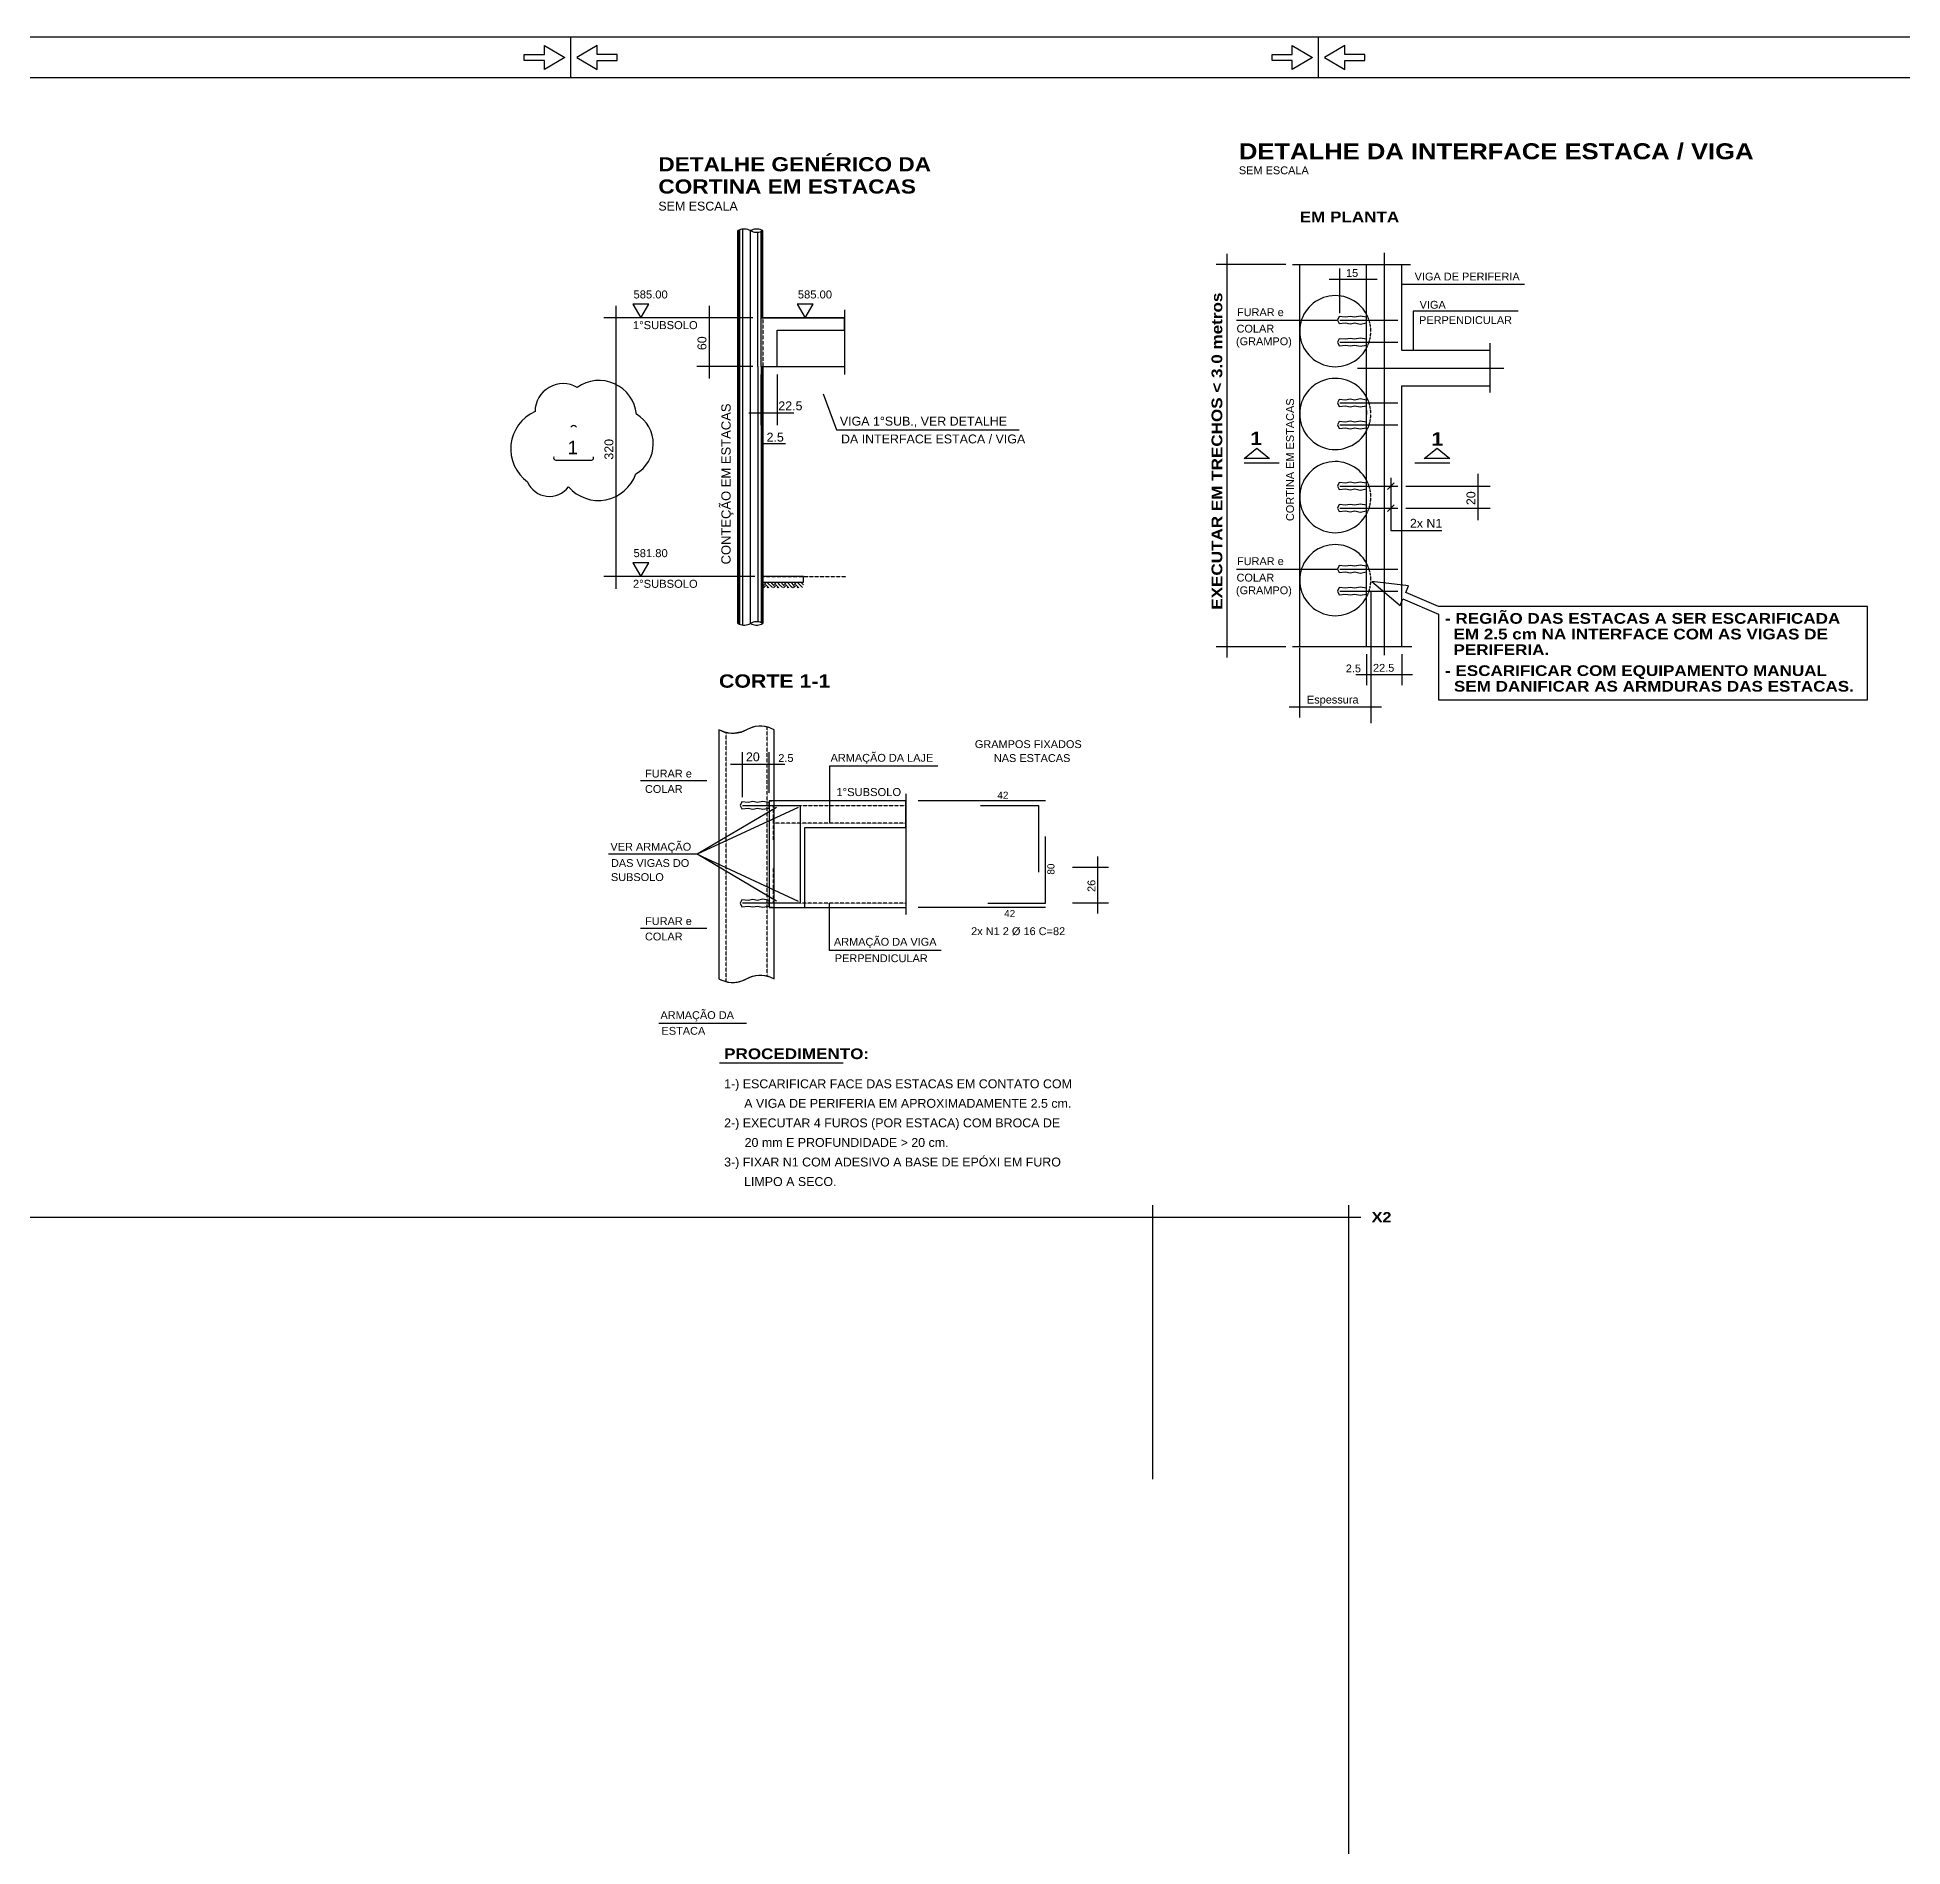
# Model space of a CAD drawing. Extents: x 0 to 13080, y 0 to 6750.
# Drawn here: x 6540 to 10002, y 3393 to 6750 of the extents above; entities that cross this region are included whole.
import ezdxf

# ---------------------------------------------------------------- set-up
doc = ezdxf.new("R2010")
doc.units = 0
doc.header["$MEASUREMENT"] = 0
for name, pattern in [('ESTILO_TQS_0002', [0.4, 0.1, -0.3]), ('ESTILO_TQS_0006', [0.3, 0.2, -0.1]), ('ESTILO_TQS_0007', [2.1, 1.5, -0.2, 0.2, -0.2])]:
    doc.linetypes.add(name, pattern=pattern)
for name, color, linetype in [('MTH-179', 1, 'CONTINUOUS'), ('MTH-18', 1, 'CONTINUOUS'), ('MTH-201', 4, 'CONTINUOUS'), ('MTH-224', 4, 'CONTINUOUS'), ('MTH-230', 1, 'CONTINUOUS'), ('MTH-40', 1, 'CONTINUOUS'), ('MTH-COTAS7', 31, 'CONTINUOUS'), ('MTH-EIXO-214', 4, 'CONTINUOUS'), ('MTH-EIXO-215', 1, 'CONTINUOUS'), ('MTH-EIXO-217', 8, 'CONTINUOUS'), ('MTH-FACE-VIGA', 7, 'CONTINUOUS'), ('MTH-LINHA-CORTE', 5, 'CONTINUOUS'), ('MTH-LINHA-SEÇÃO', 16, 'CONTINUOUS'), ('MTH-LINHAS-GERAIS', 7, 'CONTINUOUS'), ('MTH-MARGEM', 5, 'CONTINUOUS'), ('MTH-SOMBRA21', 150, 'CONTINUOUS'), ('MTH-SOMBRA41', 88, 'CONTINUOUS'), ('MTH-TIT2-PILAR', 5, 'CONTINUOUS'), ('MTH-TXT', 4, 'CONTINUOUS'), ('MTH-TXT-NEGRITO', 5, 'CONTINUOUS'), ('MTH-TXT-NOTAS', 3, 'CONTINUOUS'), ('MTH-VIGA-INVERTIDA', 7, 'ESTILO_TQS_0002')]:
    doc.layers.add(name, color=color, linetype=linetype)
doc.styles.add('TQS_ARIAL', font='arial.ttf')
doc.styles.add('TQS_ARIAL_BLACK', font='ariblk.ttf')

msp = doc.modelspace()

# ---------------------------------------------------------------- linework, layer by layer
at = {"layer": 'MTH-179', "linetype": 'Continuous'}
for p, q in [((13080.004952, 6750.003475), (0.004952, 6750.003475)), ((7530.004952, 6675.003475), (7530.004952, 6750.003475)), ((8917.504952, 6675.003475), (8917.504952, 6750.003475))]:
    msp.add_line(p, q, dxfattribs=at)
for points in [[(7518.753853, 6712.503475), (7481.253853, 6690.003475), (7481.253853, 6706.878475), (7443.753853, 6706.878475), (7443.753853, 6718.128475), (7481.253853, 6718.128475), (7481.253853, 6735.003475), (7518.753853, 6712.503475)], [(7541.253853, 6712.503475), (7578.753853, 6690.003475), (7578.753853, 6706.878475), (7616.253853, 6706.878475), (7616.253853, 6718.128475), (7578.753853, 6718.128475), (7578.753853, 6735.003475), (7541.253853, 6712.503475)], [(8906.253853, 6712.503475), (8868.753853, 6690.003475), (8868.753853, 6706.878475), (8831.253853, 6706.878475), (8831.253853, 6718.128475), (8868.753853, 6718.128475), (8868.753853, 6735.003475), (8906.253853, 6712.503475)], [(8928.753853, 6712.503475), (8966.253853, 6690.003475), (8966.253853, 6706.878475), (9003.753853, 6706.878475), (9003.753853, 6718.128475), (8966.253853, 6718.128475), (8966.253853, 6735.003475), (8928.753853, 6712.503475)]]:
    msp.add_lwpolyline(points, dxfattribs=at)
at = {"layer": 'MTH-18', "linetype": 'Continuous'}
msp.add_line((8882.636454, 5618.827562), (8882.636454, 6328.732704), dxfattribs=at)
for centre in [(8948.636377, 6204.780133), (8948.636377, 6051.155892), (8948.636377, 5896.818181), (8948.636377, 5742.780133)]:
    msp.add_arc(centre, 66, 28.955024, 331.044976, dxfattribs=at)
at = {"layer": 'MTH-201', "linetype": 'ESTILO_TQS_0006'}
for p, q in [((7886.569875, 5749.399446), (8040.471945, 5749.399446)), ((7894.107458, 5008.711727), (7894.107458, 5470.712081)), ((7818.207458, 4997.395987), (7818.207458, 5459.396342)), ((7906.317458, 5324.804034), (8151.884466, 5324.804034)), ((7906.317458, 5258.804034), (7906.317458, 5324.804034)), ((8151.884466, 5291.804034), (7906.317458, 5291.804034)), ((7906.317458, 5143.304034), (7906.317458, 5209.304034)), ((8151.884466, 5143.304034), (7906.317458, 5143.304034))]:
    msp.add_line(p, q, dxfattribs=at)
at = {"layer": 'MTH-224', "linetype": 'Continuous'}
for p, q in [((8844.334344, 5960.107312), (8779.350744, 5960.107312)), ((9161.324866, 5960.107312), (9096.341266, 5960.107312))]:
    msp.add_line(p, q, dxfattribs=at)
for points in [[(7645.354084, 6254.899446), (7660.077229, 6229.399446), (7674.798909, 6254.899446), (7645.354084, 6254.899446)], [(7950.281657, 6254.899446), (7965.004801, 6229.399446), (7979.726481, 6254.899446), (7950.281657, 6254.899446)], [(7645.354084, 5774.899446), (7660.077229, 5749.399446), (7674.798909, 5774.899446), (7645.354084, 5774.899446)], [(7848.567458, 5324.804034), (7955.817458, 5324.804034), (7955.817458, 5143.304034), (7848.567458, 5143.304034)]]:
    msp.add_lwpolyline(points, dxfattribs=at)
at = {"layer": 'MTH-230', "linetype": 'Continuous'}
for p, q in [((7841.492511, 5661.717045), (7841.492511, 6391.956537)), ((7843.528183, 5660.839332), (7843.528183, 6392.834812)), ((7849.294949, 5659.485461), (7849.294949, 6394.195135)), ((7863.319875, 5662.450419), (7863.319875, 6391.242227)), ((7877.345126, 6139.399446), (7877.345126, 6388.289194)), ((7883.112216, 6229.399446), (7883.112216, 6389.649715)), ((7885.14724, 6229.399446), (7885.14724, 6390.527754)), ((7877.345126, 6139.399446), (7877.345126, 5665.41554)), ((7883.112216, 6139.399446), (7883.112216, 5664.061345)), ((7885.14724, 6139.399446), (7885.14724, 5663.183956))]:
    msp.add_line(p, q, dxfattribs=at)
msp.add_lwpolyline([(7998.387327, 6088.43603), (8022.796761, 6021.880788), (8362.346569, 6021.880788)], dxfattribs=at)
for centre, radius, start, end in [((7515.718599, 6055.207505), 52.125, 59.758186, 179.758186), ((7582.545212, 6043.734647), 69.5625, 5.680977, 125.680977), ((7494.319062, 5986.188511), 75.75, 113.929393, 233.929393), ((7619.203795, 5995.596027), 63.9375, 299.38394, 59.38394), ((7490.388808, 5942.396456), 44.25, 203.205829, 323.205829), ((7581.274075, 5963.90128), 73.34504, 220.885555, 340.885555)]:
    msp.add_arc(centre, radius, start, end, dxfattribs=at)
at = {"layer": 'MTH-40', "linetype": 'Continuous'}
for p, q in [((7886.569875, 5734.723435), (7888.963889, 5732.329421)), ((7887.354108, 5728.399446), (7891.284083, 5732.329421)), ((7888.963889, 5734.649615), (7892.397809, 5738.083535)), ((7891.284083, 5734.649615), (7897.534252, 5728.399446)), ((7892.397809, 5738.083535), (7893.21372, 5738.899446)), ((7894.314691, 5728.399446), (7894.764374, 5728.84913)), ((7894.764374, 5738.129906), (7895.203549, 5737.690732)), ((7895.203549, 5737.690732), (7904.045151, 5728.84913)), ((7900.955417, 5738.899446), (7903.297249, 5736.557614)), ((7903.297249, 5736.557614), (7907.525442, 5732.329421)), ((7904.045151, 5738.129906), (7904.814691, 5738.899446)), ((7905.915661, 5728.399446), (7909.845636, 5732.329421)), ((7907.525442, 5734.649615), (7908.679873, 5735.804046)), ((7908.679873, 5735.804046), (7911.775273, 5738.899446)), ((7909.845636, 5734.649615), (7916.095805, 5728.399446)), ((7912.876244, 5728.399446), (7913.325927, 5728.84913)), ((7913.325927, 5738.129906), (7916.78675, 5734.669084)), ((7916.78675, 5734.669084), (7922.606704, 5728.84913)), ((7919.51697, 5738.899446), (7924.88045, 5733.535966)), ((7922.606704, 5738.129906), (7923.376244, 5738.899446)), ((7924.477214, 5728.399446), (7928.407189, 5732.329421)), ((7924.88045, 5733.535966), (7926.086995, 5732.329421)), ((7926.086995, 5734.649615), (7930.336826, 5738.899446)), ((7928.407189, 5734.649615), (7930.27625, 5732.780554)), ((7930.27625, 5732.780554), (7934.657358, 5728.399446)), ((7931.437797, 5728.399446), (7931.88748, 5728.84913)), ((7931.88748, 5738.129906), (7938.369951, 5731.647436)), ((7938.078523, 5738.899446), (7944.648548, 5732.329421)), ((7938.369951, 5731.647436), (7941.168257, 5728.84913)), ((7941.168257, 5738.129906), (7941.937797, 5738.899446)), ((7943.038767, 5728.399446), (7945.314518, 5730.675196)), ((7944.648548, 5734.649615), (7948.898379, 5738.899446)), ((7945.314518, 5730.675196), (7946.968742, 5732.329421)), ((7946.968742, 5734.649615), (7951.859452, 5729.758905)), ((7949.99935, 5728.399446), (7950.449033, 5728.84913)), ((7950.449033, 5738.129906), (7959.72981, 5728.84913)), ((7951.859452, 5729.758905), (7953.218911, 5728.399446)), ((7956.640076, 5738.899446), (7961.569875, 5733.969647)), ((7959.72981, 5738.129906), (7960.49935, 5738.899446))]:
    msp.add_line(p, q, dxfattribs=at)
for points in [[(7961.569875, 5738.899446), (7961.569875, 5749.399446), (7886.569875, 5749.399446), (7886.569875, 5738.899446), (7961.569875, 5738.899446)], [(9140.082453, 5679.442961), (9140.082453, 5520.532445), (9936.221199, 5520.532445), (9936.221199, 5693.828991), (9140.082453, 5693.828991), (9079.523782, 5720.071082), (9084.772211, 5732.182841), (9016.340914, 5740.257333), (9069.026958, 5695.847641), (9074.275371, 5707.959363), (9140.082453, 5679.442961)]]:
    msp.add_lwpolyline(points, dxfattribs=at)
at = {"layer": 'MTH-COTAS7', "linetype": 'Continuous'}
for p, q in [((8747.561259, 6348.532704), (8747.561259, 5599.027562)), ((8856.743147, 6328.732704), (8727.761259, 6328.732704)), ((8937.086377, 6301.017461), (9026.186377, 6301.017461)), ((8956.886377, 6238.440133), (8956.886377, 6320.817461)), ((9299.991893, 6291.608253), (9072.386377, 6291.608253)), ((7613.971638, 5726.899446), (7613.971638, 6251.899446)), ((7786.57828, 6251.899446), (7786.57828, 6116.899446)), ((9288.039636, 6241.714642), (9093.461503, 6241.714642)), ((9093.461503, 6241.714642), (9093.461503, 6169.327533)), ((7694.64184, 6229.399446), (7591.471638, 6229.399446)), ((7841.569875, 6229.399446), (7630.286551, 6229.399446)), ((7841.569875, 6229.399446), (7630.286551, 6229.399446)), ((7867.819875, 6229.399446), (7764.07828, 6229.399446)), ((8765.293273, 6225.240133), (8952.644772, 6225.240133)), ((7867.819875, 6139.399446), (7764.07828, 6139.399446)), ((7882.819875, 6124.399446), (7882.819875, 6030.539932)), ((7912.819875, 6124.399446), (7912.819875, 6030.539932)), ((7860.319875, 6053.039932), (7909.069875, 6053.039932)), ((7875.319875, 6053.039932), (7943.735278, 6053.039932)), ((7884.917015, 5995.397218), (7884.917015, 6053.039932)), ((9006.386377, 6057.589216), (9006.386377, 6050.217461)), ((7928.151888, 5995.397218), (7884.917015, 5995.397218)), ((9058.0292, 5923.556482), (9045.722899, 5911.250181)), ((9051.750899, 5932.739579), (9051.750899, 5835.071053)), ((9213.620673, 5853.858181), (9213.620673, 5939.778181)), ((9079.466377, 5917.278181), (9236.120673, 5917.278181)), ((9058.0292, 5882.636482), (9045.722899, 5870.330181)), ((9079.466377, 5876.358181), (9236.120673, 5876.358181)), ((9051.750899, 5835.071053), (9146.503946, 5835.071053)), ((7702.038708, 5749.399446), (7591.471638, 5749.399446)), ((7871.569875, 5749.399446), (7630.286551, 5749.399446)), ((8765.293273, 5763.240133), (8952.644772, 5763.240133)), ((9014.636377, 5720.305272), (9014.636377, 5477.553409)), ((8856.743147, 5618.827562), (8727.761259, 5618.827562)), ((8882.636454, 5487.943933), (8882.636454, 5616.863456)), ((9006.386377, 5605.627562), (9006.386377, 5547.905361)), ((9072.386377, 5605.627562), (9072.386377, 5547.905361)), ((8986.586377, 5567.705361), (9034.436454, 5567.705361)), ((8994.836377, 5567.705361), (9092.186377, 5567.705361)), ((9014.636377, 5568.121521), (9014.636377, 5547.905361)), ((8862.836454, 5507.743933), (9034.436454, 5507.743933)), ((7826.067458, 5401.016263), (7920.567458, 5401.016263)), ((7848.567458, 5339.804034), (7848.567458, 5423.516263)), ((7878.267458, 5401.016263), (7927.107458, 5401.016263)), ((7898.067458, 5348.054034), (7898.067458, 5423.516263)), ((7898.067458, 5402.836546), (7898.067458, 5420.816263)), ((7907.307458, 5403.496624), (7907.307458, 5420.816263)), ((7659.079779, 5370.909822), (7782.301939, 5370.909822)), ((8211.247504, 5397.287303), (8010.300911, 5397.287303)), ((8010.300911, 5397.287303), (8010.300911, 5291.804034)), ((8010.300911, 5328.308879), (8010.300911, 5324.804034)), ((7764.377535, 5234.054034), (7600.022028, 5234.054034)), ((8507.800578, 5124.388893), (8507.800578, 5229.988893)), ((8460.889365, 5210.188893), (8527.600578, 5210.188893)), ((8010.300911, 5055.621389), (8010.300911, 5143.304034)), ((8460.889365, 5144.188893), (8527.600578, 5144.188893)), ((7659.079779, 5097.198247), (7782.301939, 5097.198247)), ((8217.465555, 5055.621389), (8010.300911, 5055.621389)), ((7693.435357, 4920.576999), (7856.157458, 4920.576999)), ((8610.310867, 4074.547087), (8610.310867, 4583.235466)), ((8973.784341, 2493.235465), (8973.784341, 4583.235466)), ((8552.35502, 4560.735466), (8632.810867, 4560.735466)), ((8896.980512, 4560.735466), (8996.284341, 4560.735466))]:
    msp.add_line(p, q, dxfattribs=at)
for points in [[(7951.857458, 5320.844034), (7764.377535, 5234.054034), (7951.857458, 5147.264034)], [(7911.597458, 5320.844034), (7764.377535, 5234.054034)], [(7911.597458, 5147.264034), (7764.377535, 5234.054034)]]:
    msp.add_lwpolyline(points, dxfattribs=at)
at = {"layer": 'MTH-EIXO-214', "linetype": 'ESTILO_TQS_0007'}
msp.add_line((673.355745, 4560.735466), (8996.284341, 4560.735466), dxfattribs=at)
at = {"layer": 'MTH-EIXO-215', "linetype": 'Continuous'}
for p, q in [((8410.894273, 5333.054034), (8174.54086, 5333.054034)), ((8410.894273, 5135.054034), (8174.54086, 5135.054034))]:
    msp.add_line(p, q, dxfattribs=at)
at = {"layer": 'MTH-EIXO-217', "linetype": 'ESTILO_TQS_0007'}
for p, q in [((9039.386377, 6349.889386), (9039.386377, 5603.539983)), ((8869.436454, 6328.732704), (9088.457772, 6328.732704)), ((8037.815185, 6244.399446), (8037.815185, 6124.399446)), ((9235.683634, 6182.527533), (9235.683634, 6090.127533)), ((8989.977871, 6136.327533), (9261.363114, 6136.327533)), ((9090.628173, 5618.827562), (8869.436454, 5618.827562)), ((8151.884466, 5346.254034), (8151.884466, 5121.854034))]:
    msp.add_line(p, q, dxfattribs=at)
at = {"layer": 'MTH-FACE-VIGA', "linetype": 'Continuous'}
for p, q in [((7912.819875, 6139.399446), (8037.815185, 6139.399446)), ((7964.067458, 5135.054034), (8151.884466, 5135.054034))]:
    msp.add_line(p, q, dxfattribs=at)
msp.add_lwpolyline([(8151.884466, 5333.054034), (7907.307458, 5333.054034), (7907.307458, 5465.054034), (7901.991936, 5467.723586), (7896.40244, 5469.757993), (7890.614558, 5471.129744), (7884.706562, 5471.820288), (7878.758345, 5471.820286), (7872.850349, 5471.129739), (7867.062468, 5469.757986), (7861.472973, 5467.723575), (7856.157453, 5465.054021), (7850.841938, 5462.384834), (7845.252444, 5460.350427), (7839.464564, 5458.978676), (7833.556569, 5458.288132), (7827.608355, 5458.288133), (7821.70036, 5458.978678), (7815.912481, 5460.35043), (7810.322987, 5462.384838), (7805.007458, 5465.054034), (7805.007458, 5003.054034), (7810.322979, 5000.384482), (7815.912475, 4998.350075), (7821.700357, 4996.978324), (7827.608353, 4996.28778), (7833.55657, 4996.287782), (7839.464566, 4996.978329), (7845.252447, 4998.350083), (7850.841942, 5000.384493), (7856.157458, 5003.053683), (7861.472977, 5005.723234), (7867.062471, 5007.757641), (7872.850351, 5009.129392), (7878.758346, 5009.819936), (7884.70656, 5009.819936), (7890.614555, 5009.12939), (7896.402434, 5007.757638), (7901.991928, 5005.72323), (7907.307458, 5003.054034), (7907.307458, 5135.054034), (7964.067458, 5135.054034), (7964.067458, 5283.554034), (8151.884466, 5283.554034)], dxfattribs=at)
at = {"layer": 'MTH-LINHA-CORTE', "linetype": 'Continuous'}
for p, q in [((7882.819875, 6229.399446), (7882.819875, 6139.399446)), ((7882.819875, 6229.399446), (8037.815185, 6229.399446)), ((7912.819875, 6139.399446), (7912.819875, 6206.899446)), ((7912.819875, 6206.899446), (8037.815185, 6206.899446)), ((8956.886377, 6225.240133), (9064.466377, 6225.240133)), ((8956.886377, 6184.320133), (9064.466377, 6184.320133)), ((7882.819875, 6139.399446), (7912.819875, 6139.399446)), ((8956.886377, 6071.615892), (9064.466377, 6071.615892)), ((8956.886377, 6030.695892), (9064.466377, 6030.695892)), ((7502.198582, 5965.688264), (7568.413148, 5965.688264)), ((8826.870744, 5968.423312), (8779.350744, 5968.423312)), ((9161.324866, 5968.423312), (9113.804866, 5968.423312)), ((8956.886377, 5917.278181), (9064.466377, 5917.278181)), ((8956.886377, 5876.358181), (9064.466377, 5876.358181)), ((8956.886377, 5763.240133), (9064.466377, 5763.240133)), ((8956.886377, 5722.320133), (9064.466377, 5722.320133)), ((7806.010633, 4846.80925), (8035.193569, 4846.80925))]:
    msp.add_line(p, q, dxfattribs=at)
for points in [[(8290.444273, 5324.804034), (8397.694273, 5324.804034)], [(8290.444273, 5324.804034), (8397.694273, 5324.804034), (8397.694273, 5201.054034)], [(8303.644273, 5143.304034), (8410.894273, 5143.304034), (8410.894273, 5267.054034)]]:
    msp.add_lwpolyline(points, dxfattribs=at)
for centre, radius, start, end in [((7535.305867, 6023.594886), 5.999993, 29.744871, 150.255142), ((7502.198582, 5969.688264), 4, 150.255112, 270), ((7568.413148, 5969.688262), 3.999998, 270, 29.744886)]:
    msp.add_arc(centre, radius, start, end, dxfattribs=at)
at = {"layer": 'MTH-LINHA-SEÇÃO', "linetype": 'Continuous'}
for points in [[(9006.386377, 6230.520133), (8994.602732, 6232.524377), (8984.690765, 6230.520133), (8976.244105, 6232.232864), (8967.68263, 6230.520133), (8955.576257, 6231.74701), (8952.644772, 6225.240133), (8955.576257, 6218.733256), (8967.68263, 6219.960133), (8976.244105, 6218.247402), (8984.690765, 6219.960133), (8994.602732, 6217.955889), (9006.386377, 6219.960133), (9006.386377, 6230.520133)], [(9006.386377, 6189.600133), (8994.602732, 6191.604377), (8984.690765, 6189.600133), (8976.244105, 6191.312864), (8967.68263, 6189.600133), (8955.576257, 6190.82701), (8952.644772, 6184.320133), (8955.576257, 6177.813256), (8967.68263, 6179.040133), (8976.244105, 6177.327402), (8984.690765, 6179.040133), (8994.602732, 6177.035889), (9006.386377, 6179.040133), (9006.386377, 6189.600133)], [(9006.386377, 6076.895892), (8994.602732, 6078.900136), (8984.690765, 6076.895892), (8976.244105, 6078.608624), (8967.68263, 6076.895892), (8955.576257, 6078.122769), (8952.644772, 6071.615892), (8955.576257, 6065.109016), (8967.68263, 6066.335892), (8976.244105, 6064.623161), (8984.690765, 6066.335892), (8994.602732, 6064.331649), (9006.386377, 6066.335892), (9006.386377, 6076.895892)], [(9006.386377, 6035.975892), (8994.602732, 6037.980136), (8984.690765, 6035.975892), (8976.244105, 6037.688624), (8967.68263, 6035.975892), (8955.576257, 6037.202769), (8952.644772, 6030.695892), (8955.576257, 6024.189016), (8967.68263, 6025.415892), (8976.244105, 6023.703161), (8984.690765, 6025.415892), (8994.602732, 6023.411649), (9006.386377, 6025.415892), (9006.386377, 6035.975892)], [(8779.350744, 5968.423312), (8803.110744, 5987.431312), (8826.870744, 5968.423312), (8779.350744, 5968.423312)], [(9113.804866, 5968.423312), (9137.564866, 5987.431312), (9161.324866, 5968.423312), (9113.804866, 5968.423312)], [(9006.386377, 5922.558181), (8994.602732, 5924.562425), (8984.690765, 5922.558181), (8976.244105, 5924.270912), (8967.68263, 5922.558181), (8955.576257, 5923.785058), (8952.644772, 5917.278181), (8955.576257, 5910.771304), (8967.68263, 5911.998181), (8976.244105, 5910.28545), (8984.690765, 5911.998181), (8994.602732, 5909.993937), (9006.386377, 5911.998181), (9006.386377, 5922.558181)], [(9006.386377, 5881.638181), (8994.602732, 5883.642425), (8984.690765, 5881.638181), (8976.244105, 5883.350912), (8967.68263, 5881.638181), (8955.576257, 5882.865058), (8952.644772, 5876.358181), (8955.576257, 5869.851304), (8967.68263, 5871.078181), (8976.244105, 5869.36545), (8984.690765, 5871.078181), (8994.602732, 5869.073937), (9006.386377, 5871.078181), (9006.386377, 5881.638181)], [(9006.386377, 5768.520133), (8994.602732, 5770.524377), (8984.690765, 5768.520133), (8976.244105, 5770.232864), (8967.68263, 5768.520133), (8955.576257, 5769.74701), (8952.644772, 5763.240133), (8955.576257, 5756.733256), (8967.68263, 5757.960133), (8976.244105, 5756.247402), (8984.690765, 5757.960133), (8994.602732, 5755.955889), (9006.386377, 5757.960133), (9006.386377, 5768.520133)], [(9006.386377, 5727.600133), (8994.602732, 5729.604377), (8984.690765, 5727.600133), (8976.244105, 5729.312864), (8967.68263, 5727.600133), (8955.576257, 5728.82701), (8952.644772, 5722.320133), (8955.576257, 5715.813256), (8967.68263, 5717.040133), (8976.244105, 5715.327402), (8984.690765, 5717.040133), (8994.602732, 5715.035889), (9006.386377, 5717.040133), (9006.386377, 5727.600133)], [(7898.067458, 5330.084034), (7886.283812, 5332.088278), (7876.371845, 5330.084034), (7867.925185, 5331.796765), (7859.36371, 5330.084034), (7847.257337, 5331.310911), (7844.325852, 5324.804034), (7847.257337, 5318.297157), (7859.36371, 5319.524034), (7867.925185, 5317.811303), (7876.371845, 5319.524034), (7886.283812, 5317.51979), (7898.067458, 5319.524034), (7898.067458, 5330.084034)], [(7898.067458, 5148.584034), (7886.283812, 5150.588278), (7876.371845, 5148.584034), (7867.925185, 5150.296765), (7859.36371, 5148.584034), (7847.257337, 5149.810911), (7844.325852, 5143.304034), (7847.257337, 5136.797157), (7859.36371, 5138.024034), (7867.925185, 5136.311303), (7876.371845, 5138.024034), (7886.283812, 5136.01979), (7898.067458, 5138.024034), (7898.067458, 5148.584034)]]:
    msp.add_lwpolyline(points, dxfattribs=at)
at = {"layer": 'MTH-LINHAS-GERAIS', "linetype": 'Continuous'}
for p, q in [((7840.069875, 5662.450419), (7840.069875, 6391.242063)), ((7886.569875, 6229.399446), (7886.569875, 6391.242228)), ((7886.569875, 6139.399446), (7886.569875, 5662.450419))]:
    msp.add_line(p, q, dxfattribs=at)
for points in [[(7863.319875, 6391.242063), (7860.90373, 6392.455496), (7858.363051, 6393.380227), (7855.732197, 6394.003751), (7853.046744, 6394.317635), (7850.343011, 6394.317635), (7847.657559, 6394.003752), (7845.026704, 6393.380228), (7842.486025, 6392.455498), (7840.06988, 6391.242066)], [(7886.569875, 6391.242063), (7884.15373, 6392.455496), (7881.613051, 6393.380227), (7878.982197, 6394.003751), (7876.296744, 6394.317635), (7873.593011, 6394.317635), (7870.907559, 6394.003752), (7868.276704, 6393.380228), (7865.736025, 6392.455498), (7863.31988, 6391.242066)], [(7863.31988, 6391.242225), (7865.736026, 6390.028793), (7868.276706, 6389.104062), (7870.907561, 6388.480539), (7873.593014, 6388.166655), (7876.296749, 6388.166656), (7878.982202, 6388.480541), (7881.613057, 6389.104066), (7884.153736, 6390.028798), (7886.569882, 6391.242231)], [(7840.06988, 5662.450499), (7842.486026, 5661.237067), (7845.026706, 5660.312336), (7847.657561, 5659.688813), (7850.343014, 5659.374929), (7853.046749, 5659.37493), (7855.732202, 5659.688815), (7858.363057, 5660.31234), (7860.903736, 5661.237072), (7863.319882, 5662.450506)], [(7886.569875, 5662.450337), (7884.15373, 5663.66377), (7881.613051, 5664.588501), (7878.982197, 5665.212025), (7876.296744, 5665.525909), (7873.593011, 5665.525909), (7870.907559, 5665.212026), (7868.276704, 5664.588502), (7865.736025, 5663.663772), (7863.31988, 5662.45034)], [(7863.31988, 5662.450499), (7865.736026, 5661.237067), (7868.276706, 5660.312336), (7870.907561, 5659.688813), (7873.593014, 5659.374929), (7876.296749, 5659.37493), (7878.982202, 5659.688815), (7881.613057, 5660.31234), (7884.153736, 5661.237072), (7886.569882, 5662.450506)]]:
    msp.add_lwpolyline(points, dxfattribs=at)
at = {"layer": 'MTH-MARGEM', "linetype": 'Continuous'}
msp.add_line((13005.004952, 6675.003475), (262.504952, 6675.003475), dxfattribs=at)
at = {"layer": 'MTH-SOMBRA21', "linetype": 'Continuous'}
for points in [[(8037.815185, 6229.399446), (7882.819875, 6229.399446), (7882.819875, 6139.399446), (7912.819875, 6139.399446), (7912.819875, 6206.899446), (8037.815185, 6206.899446), (8037.815185, 6229.399446)], [(8151.884466, 5333.054034), (7898.067458, 5333.054034), (7898.067458, 5135.054034), (7964.067458, 5135.054034), (7964.067458, 5283.554034), (8151.884466, 5283.554034), (8151.884466, 5333.054034)]]:
    msp.add_lwpolyline(points, dxfattribs=at)
at = {"layer": 'MTH-SOMBRA41', "linetype": 'Continuous'}
for points in [[(7961.569875, 5738.899446), (7961.569875, 5749.399446), (7886.569875, 5749.399446), (7886.569875, 5738.899446), (7961.569875, 5738.899446)], [(9140.082453, 5679.442961), (9140.082453, 5520.532445), (9936.221199, 5520.532445), (9936.221199, 5693.828991), (9140.082453, 5693.828991), (9079.523782, 5720.071082), (9084.772211, 5732.182841), (9016.340914, 5740.257333), (9069.026958, 5695.847641), (9074.275371, 5707.959363), (9140.082453, 5679.442961)], [(7907.307458, 5465.054034), (7899.417892, 5468.66046), (7889.75349, 5471.230388), (7878.758345, 5471.820286), (7872.032219, 5470.935839), (7866.533034, 5469.565287), (7858.485147, 5466.223032), (7847.742505, 5461.256734), (7831.478995, 5458.288132), (7823.743912, 5458.739821), (7815.738374, 5460.4138), (7807.665222, 5463.719436), (7805.007458, 5465.054034), (7805.007458, 5003.054034), (7808.613938, 5001.242794), (7811.873328, 4999.820202), (7822.814149, 4996.848141), (7830.87998, 4996.287781), (7841.075357, 4997.360094), (7849.384798, 4999.854136), (7861.021288, 5005.496387), (7865.421489, 5007.160373), (7873.43718, 5009.197982), (7882.904266, 5009.819936), (7889.472486, 5009.262879), (7899.346881, 5006.685948), (7907.307458, 5003.054034), (7907.307458, 5465.054034)]]:
    msp.add_lwpolyline(points, dxfattribs=at)
at = {"layer": 'MTH-TXT', "linetype": 'Continuous'}
for p, q in [((9006.386377, 5618.827562), (9006.386377, 6328.732704)), ((9072.386377, 6169.327533), (9072.386377, 6328.732704)), ((9072.386377, 6169.327533), (9235.683634, 6169.327533)), ((9072.386377, 5618.827562), (9072.386377, 6103.327533)), ((9072.386377, 6103.327533), (9235.683634, 6103.327533))]:
    msp.add_line(p, q, dxfattribs=at)
at = {"layer": 'MTH-VIGA-INVERTIDA', "linetype": 'ESTILO_TQS_0006'}
for p, q in [((7886.569875, 6229.399446), (7886.569875, 6139.399446)), ((7898.067458, 5333.054034), (7898.067458, 5135.054034)), ((7898.067458, 5333.054034), (7907.307458, 5333.054034)), ((7907.307458, 5135.054034), (7898.067458, 5135.054034))]:
    msp.add_line(p, q, dxfattribs=at)
for centre in [(8948.636377, 6204.780133), (8948.636377, 6051.155892), (8948.636377, 5896.818181), (8948.636377, 5742.780133)]:
    msp.add_arc(centre, 66, 331.044976, 28.955024, dxfattribs=at)

# ---------------------------------------------------------------- texts
at = {"layer": 'MTH-COTAS7', "linetype": 'Continuous', "style": 'TQS_ARIAL'}
for s, height, p in [('15', 14.52, (8968.568377, 6305.373461)), ('22.5', 16.5, (7915.077131, 6057.920178)), ('2.5', 16.5, (7893.291576, 5999.79661)), ('2x N1', 16.5, (9087.158238, 5840.021106)), ('2.5', 14.52, (8968.178576, 5571.697354)), ('22.5', 14.55, (9018.693658, 5572.789375)), ('Espessura', 14.52, (8896.027586, 5513.821855)), ('20', 16.5, (7855.020775, 5406.684317)), ('2.5', 14.52, (7915.062954, 5405.478405))]:
    msp.add_text(s, height=height, dxfattribs=at).set_placement(p)
for s, height, p in [('60', 16.5, (7781.62828, 6169.549446)), ('320', 16.5, (7609.021638, 5966.299446)), ('20', 16.5, (9208.670673, 5881.968181)), ('26', 14.55, (8503.444578, 5164.120893))]:
    msp.add_text(s, height=height, rotation=90, dxfattribs=at).set_placement(p)
at = {"layer": 'MTH-TIT2-PILAR', "linetype": 'Continuous', "style": 'TQS_ARIAL'}
msp.add_text('1', height=25, dxfattribs=at).set_placement((7523.89507, 5976.34361))
at = {"layer": 'MTH-TXT', "linetype": 'Continuous', "style": 'TQS_ARIAL'}
for s, height, p in [('585.00', 14.85, (7646.392952, 6265.430171)), ('585.00', 14.85, (7951.320524, 6265.430171)), ('FURAR e', 14.52, (8766.262995, 6232.681893)), ('COLAR', 14.52, (8765.418199, 6202.202963)), ('(GRAMPO)', 14.52, (8764.416185, 6178.655617)), ('VIGA 1%%dSUB., VER DETALHE', 16.5, (8029.230569, 6029.53068)), ('DA INTERFACE ESTACA / VIGA', 16.5, (8031.41069, 5996.484739)), ('581.80', 14.85, (7646.392952, 5785.430171)), ('FURAR e', 14.52, (8766.262995, 5770.681893)), ('COLAR', 14.52, (8765.418199, 5740.202963)), ('(GRAMPO)', 14.52, (8764.416185, 5716.655617)), ('GRAMPOS FIXADOS', 14.52, (8279.774797, 5431.178537)), ('NAS ESTACAS', 14.52, (8315.059767, 5405.351625)), ('FURAR e', 14.52, (7667.859411, 5376.577048)), ('COLAR', 14.52, (7667.636788, 5347.964635)), ('COLAR', 14.52, (7667.636788, 5074.25306)), ('FURAR e', 14.52, (7667.859411, 5102.865473))]:
    msp.add_text(s, height=height, dxfattribs=at).set_placement(p)
msp.add_text('CONTEÇÃO EM ESTACAS', height=17.25, rotation=90, dxfattribs=at).set_placement((7826.603152, 5771.914495))
at = {"layer": 'MTH-TXT-NEGRITO', "linetype": 'Continuous', "style": 'TQS_ARIAL_BLACK'}
for s, height, p in [('DETALHE DA INTERFACE ESTACA / VIGA', 29.7, (8769.82356, 6523.695979)), ('DETALHE GENÉRICO DA', 26.25, (7692.481194, 6501.340286)), ('CORTINA EM ESTACAS', 26.25, (7692.481194, 6460.090286)), ('EM PLANTA', 19.8, (8882.636454, 6406.84882)), ('1', 24.75, (8790.826667, 5993.303395)), ('1', 24.75, (9127.004287, 5992.323285)), ('- REGIÃO DAS ESTACAS A SER ESCARIFICADA', 19.8, (9152.317162, 5661.83693)), ('EM 2.5 cm NA INTERFACE COM AS VIGAS DE', 19.8, (9168.015899, 5632.79693)), ('PERIFERIA.', 19.8, (9168.015899, 5603.75693)), ('- ESCARIFICAR COM EQUIPAMENTO MANUAL ', 19.8, (9152.317162, 5564.936071)), ('CORTE 1-1', 24.75, (7805.007458, 5543.17015)), ('SEM DANIFICAR AS ARMDURAS DAS ESTACAS.', 19.8, (9168.857365, 5535.896071)), ('PROCEDIMENTO:', 19.8, (7814.549667, 4854.052045)), ('X2', 18.75, (9016.271079, 4551.430134))]:
    msp.add_text(s, height=height, dxfattribs=at).set_placement(p)
msp.add_text('EXECUTAR EM TRECHOS < 3.0 metros', height=19.8, rotation=90, dxfattribs=at).set_placement((8738.883391, 5687.836734))
at = {"layer": 'MTH-TXT-NOTAS', "linetype": 'Continuous', "style": 'TQS_ARIAL'}
for s, height, p in [('SEM ESCALA', 14.52, (8769.82356, 6495.975979)), ('SEM ESCALA', 16.5, (7692.481194, 6428.590286)), ('VIGA DE PERIFERIA', 14.52, (9095.944596, 6298.851129)), ('VIGA ', 14.52, (9105.187107, 6246.460316)), ('PERPENDICULAR', 14.52, (9104.187599, 6218.030607)), ('1%%dSUBSOLO', 14.85, (7645.354084, 6208.549446)), ('2%%dSUBSOLO', 14.85, (7645.354084, 5728.549446)), ('ARMAÇÃO DA LAJE', 14.52, (8012.113093, 5405.822726)), ('1%%dSUBSOLO', 14.85, (8022.912795, 5342.121252)), ('42', 13.2, (8321.537485, 5337.056794)), ('VER ARMAÇÃO', 14.52, (7603.565737, 5240.782398)), ('SUBSOLO', 14.52, (7604.517553, 5184.477321)), ('DAS VIGAS DO', 14.52, (7604.517553, 5210.585677)), ('42', 13.2, (8334.19019, 5117.599745)), ('2x N1 2 %%c 16 C=82', 14.55, (8272.899227, 5084.094789)), ('ARMAÇÃO DA VIGA', 14.52, (8018.266061, 5064.419642)), ('PERPENDICULAR', 14.52, (8019.950175, 5033.959524)), ('1-) ESCARIFICAR FACE DAS ESTACAS EM CONTATO COM', 16.5, (7814.549667, 4800.007362)), ('A VIGA DE PERIFERIA EM APROXIMADAMENTE 2.5 cm.', 16.5, (7851.851151, 4763.707362)), ('2-) EXECUTAR 4 FUROS (POR ESTACA) COM BROCA DE', 16.5, (7814.549667, 4727.407362)), ('20 mm E PROFUNDIDADE > 20 cm.', 16.5, (7852.586752, 4691.107362)), ('3-) FIXAR N1 COM ADESIVO A BASE DE EPÓXI EM FURO', 16.5, (7814.549667, 4654.807362)), ('LIMPO A SECO.', 16.5, (7851.519584, 4618.507362))]:
    msp.add_text(s, height=height, dxfattribs=at).set_placement(p)
for s, height, rotation, p in [('CORTINA EM ESTACAS', 14.52, 90, (8871.981596, 5852.336755)), ('80', 13.2, 90, (8427.547609, 5196.319127)), ('ARMAÇÃO DA', 14.52, 360, (7696.410073, 4928.360853)), ('ESTACA', 14.52, 360, (7698.395774, 4899.229517))]:
    msp.add_text(s, height=height, rotation=rotation, dxfattribs=at).set_placement(p)

doc.saveas('drawing.dxf')
